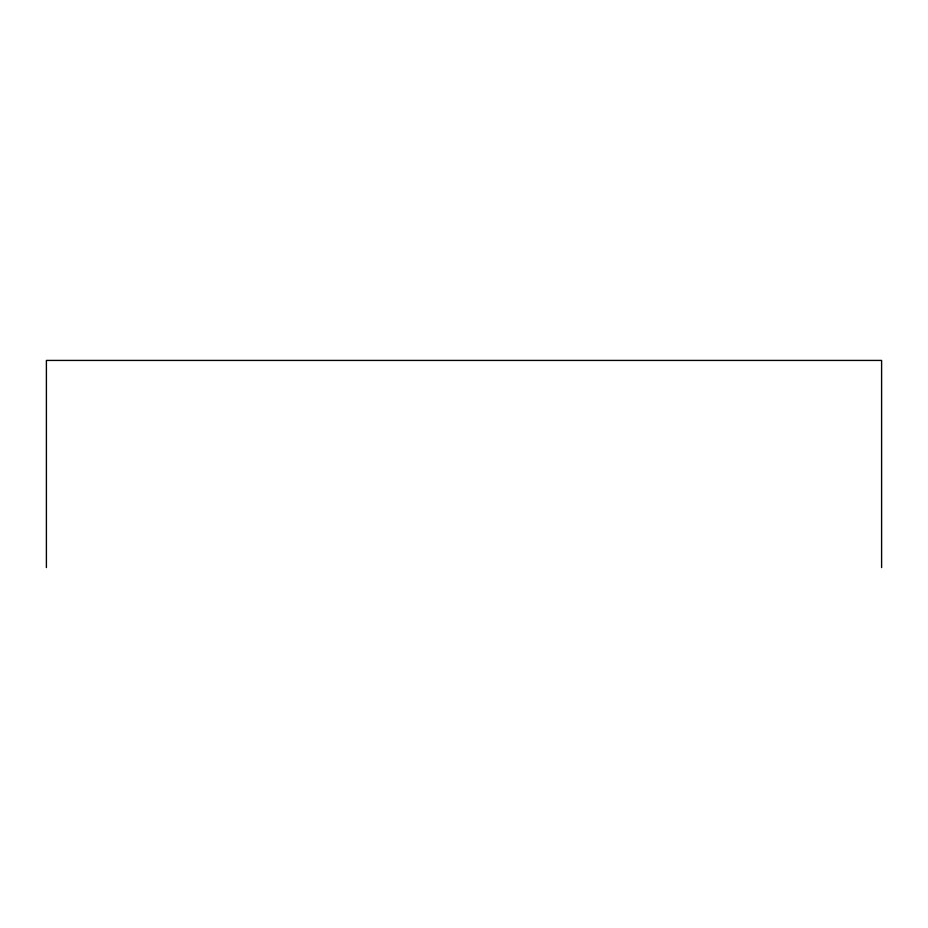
<?xml version="1.0" encoding="UTF-8"?>
<svg xmlns="http://www.w3.org/2000/svg" width="928" height="928" viewBox="0 0 928 928"><rect width="100%" height="100%" fill="white"/><g stroke="black" fill="none" stroke-linecap="round" stroke-linejoin="round"><path stroke-width="1.39" d="M881.6 567.576L881.6 360.424L46.4 360.424L46.4 567.576"/></g></svg>
